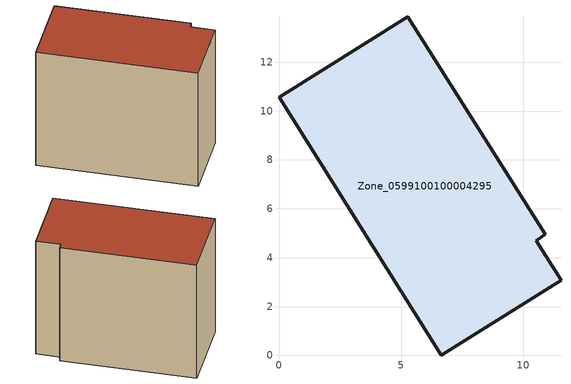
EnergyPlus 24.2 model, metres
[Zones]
Zone_0599100100004295
 floor ground (C_G): 0,10.56 5.27,13.86 10.89,4.97 10.52,4.7 11.54,3.07 6.64,0 z0
 wall outside (C_F): 5.27,13.86 0,10.56 6.64,0 11.54,3.07 10.52,4.7 10.89,4.97 5.27,13.86 z0:10.31
 roof outside (C_R): 0,10.56 6.64,0 11.54,3.07 10.52,4.7 10.89,4.97 5.27,13.86 z10.31
[BUILDING]
Pand.0599100100004295: North Axis=0; Terrain=City; Loads Convergence Tolerance Value=0.04; Temperature Convergence Tolerance Value=0.4; Solar Distribution=FullExterior; Maximum Number of Warmup Days=25; Minimum Number of Warmup Days=1
[Site:Location]
Rotterdam.The.Hague.AP_ZH_NLD Design_Conditions: Latitude=51.96; Longitude=4.45; Time Zone=1; Elevation=-4.5
[SITE:GROUNDTEMPERATURE:BUILDINGSURFACE]
18, 18, 18, 18, 18, 18, 18, 18, 18, 18, 18, 18
[MATERIAL] Thermal Absorptance=0.9; Solar Absorptance=0.7; Visible Absorptance=0.7
Name | Roughness | Thickness | Conductivity | Density | Specific Heat
G.TC.2006-2014 | MediumSmooth | 0.15 | 0.06 | 540 | 1210
F.TC.2006-2014 | Rough | 0.3 | 0.12 | 1920 | 840
R.TC.2006-2014 | MediumRough | 0.2 | 0.08 | 1500 | 1000
[CONSTRUCTION]
C_G: G.TC.2006-2014
C_F: F.TC.2006-2014
C_R: R.TC.2006-2014
[ZONE]
Zone_0599100100004295: Type=1; Multiplier=1; Ceiling Height=Autocalculate; Volume=Autocalculate; Floor Area=autocalculate; Part of Total Floor Area=Yes
[ZONEINFILTRATION:DESIGNFLOWRATE]
Infil_Zone_0599100100004295: Zone or ZoneList or Space or SpaceList=Zone_0599100100004295; Schedule=AlwaysOn; Design Flow Rate Calculation Method=Flow/Area; Flow Rate per Floor Area=0.0015; Constant Term Coefficient=1; Temperature Term Coefficient=0; Velocity Term Coefficient=0; Velocity Squared Term Coefficient=0
[HVACTEMPLATE:ZONE:IDEALLOADSAIRSYSTEM]
Zone_0599100100004295: Maximum Heating Supply Air Temperature=50; Minimum Cooling Supply Air Temperature=13; Maximum Heating Supply Air Humidity Ratio=0.0156; Minimum Cooling Supply Air Humidity Ratio=0.0077; Heating Limit=NoLimit; Cooling Limit=NoLimit; Dehumidification Control Type=ConstantSensibleHeatRatio; Cooling Sensible Heat Ratio=0.7; Dehumidification Setpoint=60; Humidification Control Type=None; Humidification Setpoint=30; Outdoor Air Method=None; Outdoor Air Flow Rate per Person=0.00944; Outdoor Air Flow Rate per Zone Floor Area=0; Outdoor Air Flow Rate per Zone=0; Demand Controlled Ventilation Type=None; Outdoor Air Economizer Type=NoEconomizer; Heat Recovery Type=None; Sensible Heat Recovery Effectiveness=0.7; Latent Heat Recovery Effectiveness=0.65
[ZONECONTROL:THERMOSTAT]
ThermostatControl_Zone_0599100100004295: Zone or ZoneList=Zone_0599100100004295; Control Type Schedule=DualSetpointControlType; Control 1=Thermostat_Zone_0599100100004295; Temperature Difference Between Cutout And Setpoint=0
[THERMOSTATSETPOINT:DUALSETPOINT]
Thermostat_Zone_0599100100004295: Heating Setpoint Temperature Schedule=HeatingSetpoint_Zone_0599100100004295; Cooling Setpoint Temperature Schedule=CoolingSetpoint_Zone_0599100100004295
[SCHEDULE:COMPACT]
HeatingSetpoint_Zone_0599100100004295: Through: 12/31, For: AllDays, Until: 24:00, 21
CoolingSetpoint_Zone_0599100100004295: Through: 12/31, For: AllDays, Until: 24:00, 24
DualSetpointControlType: Through: 12/31, For: AllDays, Until: 24:00, 4
AlwaysOn: Through: 12/31, For: AllDays, Until: 24:00, 1
